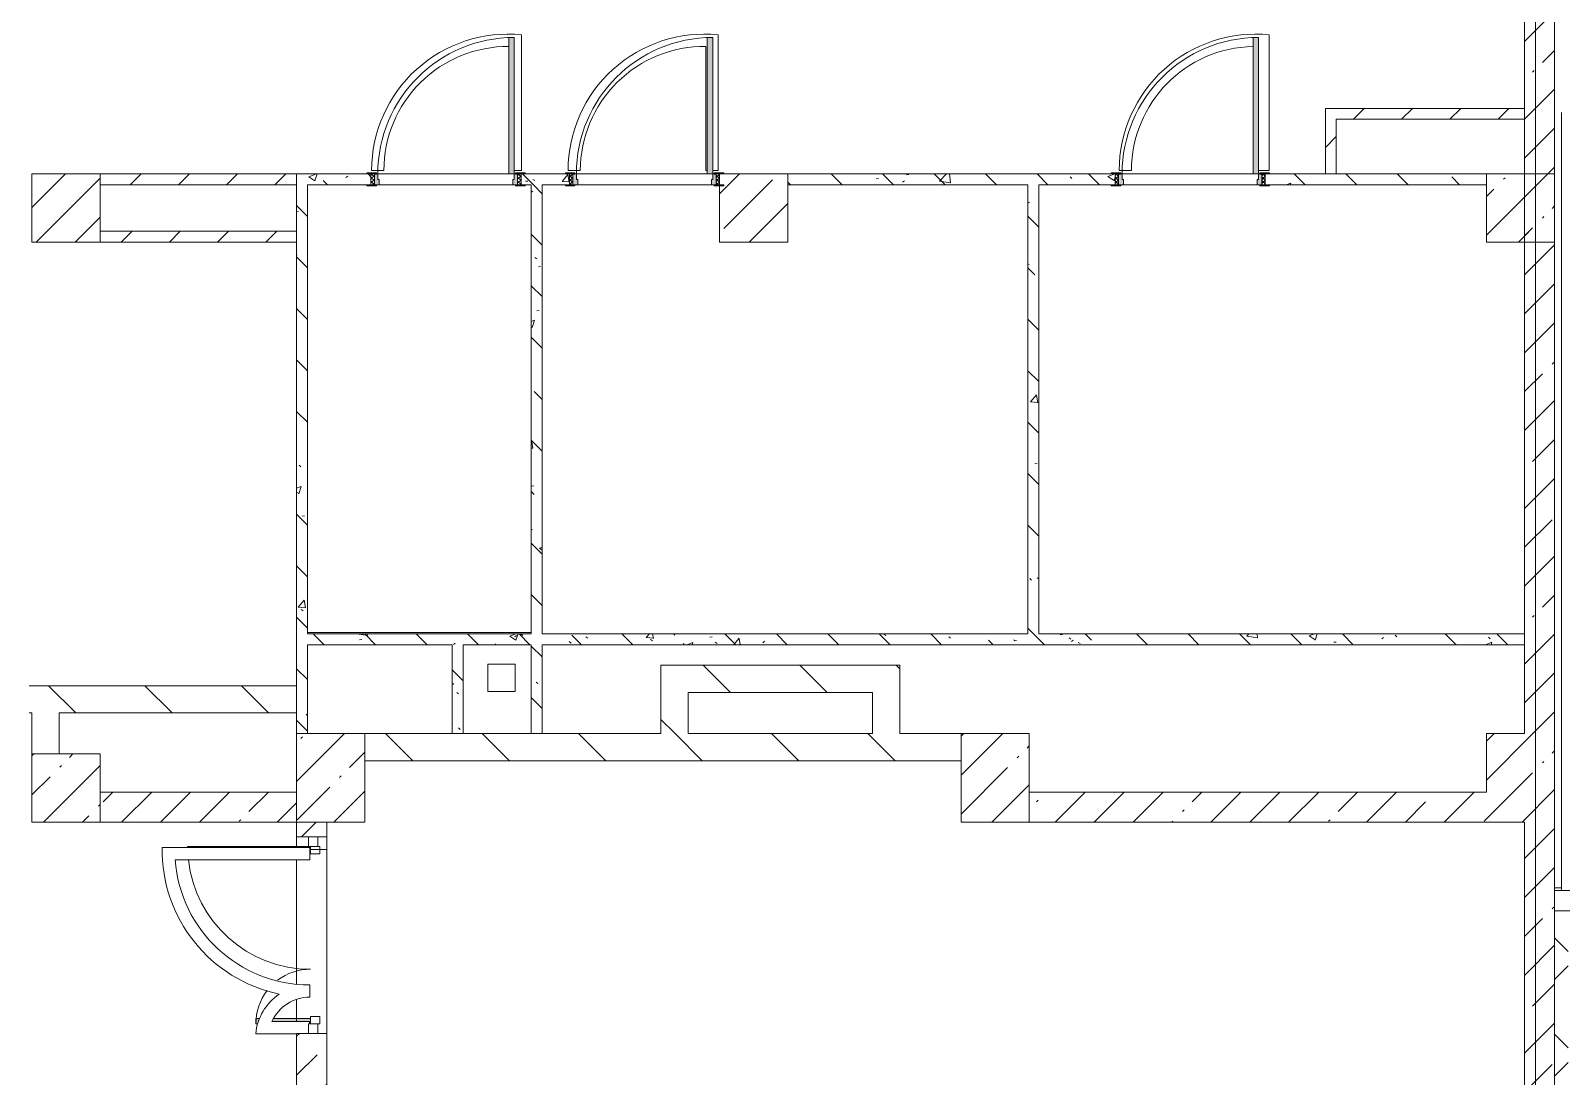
# Model space of a CAD drawing. Header units: millimetres. Extents: x 81633 to 280618, y -8553 to 29000.
# Drawn here: x 219032 to 230252, y 9037 to 16700 of the extents above; entities that cross this region are included whole.
import ezdxf

# ---------------------------------------------------------------- set-up
doc = ezdxf.new("R2010")
doc.units = ezdxf.units.MM
doc.linetypes.add('Осевая', pattern=[3175, 635, -476.25, 1587.5, -476.25])
for name, color, linetype, lineweight, true_color in [('A-DETL-GENF-6', 7, 'Continuous', 5, 0xaaaaaa), ('A-DOOR-4', 7, 'Continuous', 5, 0xe2e2e2), ('A-DOOR-5', 7, 'Continuous', 5, 0xaaaaaa), ('A-DOOR-FRAM-2', 7, 'Continuous', 5, 0xe2e2e2), ('A-DOOR-FRAM-4', 7, 'Continuous', 5, 0xaaaaaa), ('A-FLOR-2', 7, 'Continuous', 5, 0xaaaaaa), ('A-WALL-4', 7, 'Continuous', 9, 0x737373), ('I-WALL-6', 7, 'Continuous', 5, 0x737373), ('I-WALL-7', 7, 'Continuous', 5, 0x787878)]:
    doc.layers.add(name, color=color, linetype=linetype, lineweight=lineweight, true_color=true_color)
for name, color, linetype, lineweight in [('A-GLAZ-CWMG-2', 7, 'Continuous', 5), ('A-WALL', 7, 'Continuous', 9), ('A-WALL-2', 7, 'Continuous', 5), ('I-WALL-5', 7, 'Continuous', 5), ('S-COLS-2', 7, 'Continuous', 5), ('Оси', 7, 'Continuous', 9), ('Оси-2', 7, 'Осевая', 9)]:
    doc.layers.add(name, color=color, linetype=linetype, lineweight=lineweight)
pattern_1 = [(45, (145501.93, 0), (-285.1231, 285.1231), []), (45, (145787.05, 0), (-285.1231, 285.1231), [504.031, -100.806, 16.764, -84.042])]
pattern_2 = [(135, (145501.93, 0), (-353.5534, -353.5534), [])]
pattern_3 = [(135, (145501.93, 0), (-377.1708, -377.1708), [533.4, -88.9, 17.78, -88.9]), (135, (145501.93, 376.94), (-377.1708, -377.1708), []), (50, (145501.93, 0), (637.6445, -55.7866), [66.675, -733.425]), (355, (145501.9, 0), (-123.3494, 668.699), [53.34, -586.74]), (100.451, (145555.07, -4.65), (514.299, 612.908), [56.665, -623.315]), (46.184, (145501.9, 177.8), (948.7764, -147.15), [100.012, -1100.137]), (96.636, (145581, 165.5), (830.909, 865.997), [84.998, -934.973]), (351.184, (145501.9, 177.8), (830.918, 865.988), [80.01, -880.11]), (21, (145590.83, 133.35), (530.6506, -357.9283), [66.675, -733.425]), (326, (145590.8, 133.35), (216.308, 644.6585), [53.34, -586.74]), (71.451, (145635.05, 103.5), (746.9596, 286.7243), [56.665, -623.315]), (37.5, (145501.93, 0), (10.81053, 295.9426), [16.764, -562.864, 16.764, -578.866, -588.962]), (37.5, (145501.93, 0), (10.81053, 295.9426), [-1175.258, 16.764, -572.198]), (7.5, (145501.93, 0), (233.8692, 350.6318), [16.764, -322.834, 16.764, -549.529, -224.472]), (7.5, (145501.93, 0), (233.8692, 350.6318), [-905.891, 16.764, -207.708]), (327.5, (145303.68, 0), (474.5678, -20.0513), [16.764, -205.486, 16.764, -676.656, -920.115]), (327.5, (145303.68, 0), (474.5678, -20.0513), [-915.67, 16.764, -903.351]), (317.5, (145214.8, 0), (518.4522, 88.9934), [16.764, -272.161, 16.764, -443.738, -653.415]), (317.5, (145214.8, 0), (518.4522, 88.9934), [-749.427, 16.764, -636.651])]
pattern_4 = [(135, (1751.41, 104.685), (-14.14214, -14.14214), []), (225, (1751.41, 104.685), (14.14214, -14.14214), [])]
pattern_5 = [(45, (-371.384, 104.685), (-14.1421, 14.1421), []), (135, (-371.384, 104.685), (-14.1421, -14.1421), [])]
pattern_6 = [(45, (145501.93, 0), (-176.7767, 176.7767), [])]

# ---------------------------------------------------------------- blocks, each defined once
blk = doc.blocks.new('BSC_Колонна _Прямоугольная - 650х500-23287315-2_3_3_птичка')
at = {"layer": 'S-COLS-2'}
h = blk.add_hatch(dxfattribs=at)
h.set_pattern_fill('FP_114', color=256, style=0, pattern_type=2)
h.set_pattern_definition([(135, (11225, -75730), (-285.1231, -285.1231), []), (135, (11225, -75444.88), (-285.1231, -285.1231), [504.031, -100.806, 16.764, -84.042])])
h.paths.add_polyline_path([(325, 250), (-325, 250), (-325, -250), (325, -246)])
for p, q in [((325, 250), (-325, 250)), ((-325, 250), (-325, -250)), ((325, -250), (325, 250)), ((-325, -250), (325, -250))]:
    blk.add_line(p, q, dxfattribs=at)
blk = doc.blocks.new('BSC_Колонна _Прямоугольная - 500х500-V141-2_3_3_птичка')
at = {"layer": 'S-COLS-2'}
h = blk.add_hatch(dxfattribs=at)
h.set_pattern_fill('FP_115', color=256, style=0, pattern_type=2)
h.set_pattern_definition([(45, (-73790, -11150), (-285.1231, 285.1231), []), (45, (-73504.88, -11150), (-285.1231, 285.1231), [504.031, -100.806, 16.764, -84.042])])
h.paths.add_polyline_path([(-250, -250), (250, -250), (250, 250), (-250, 250)])
for p, q in [((250, 250), (-250, 250)), ((-250, 250), (-250, -250)), ((250, -250), (250, 250)), ((-250, -250), (250, -250))]:
    blk.add_line(p, q, dxfattribs=at)
blk = doc.blocks.new('BSC_Колонна _Прямоугольная - 500х500-V160-2_3_3_птичка')
at = {"layer": 'S-COLS-2'}
h = blk.add_hatch(dxfattribs=at)
h.set_pattern_fill('FP_125', color=256, style=0, pattern_type=2)
h.set_pattern_definition([(45, (-73790, -15400), (-285.1231, 285.1231), []), (45, (-73504.88, -15400), (-285.1231, 285.1231), [504.031, -100.806, 16.764, -84.042])])
h.paths.add_polyline_path([(-250, -250), (250, -250), (250, 250), (-250, 250)])
for p, q in [((250, 250), (-250, 250)), ((-250, 250), (-250, -250)), ((250, -250), (250, 250)), ((-250, -250), (250, -250))]:
    blk.add_line(p, q, dxfattribs=at)
blk = doc.blocks.new('BSC_Колонна _Прямоугольная - 500х500-V161-2_3_3_птичка')
at = {"layer": 'S-COLS-2'}
h = blk.add_hatch(dxfattribs=at)
h.set_pattern_fill('FP_126', color=256, style=0, pattern_type=2)
h.set_pattern_definition([(45, (-78830, -15400), (-285.1231, 285.1231), []), (45, (-78544.88, -15400), (-285.1231, 285.1231), [504.031, -100.806, 16.764, -84.042])])
h.paths.add_polyline_path([(-250, -250), (250, -250), (250, 250), (-250, 250), (-250, 170), (-220, 170), (-220, 162), (-250, 162)])
for p, q in [((250, 250), (-220, 250)), ((250, -250), (250, 250)), ((-250, 162), (-250, -250)), ((-250, -250), (250, -250))]:
    blk.add_line(p, q, dxfattribs=at)
blk = doc.blocks.new('110_Дверь_СКБ_1Ст_Внутренняя1 - Д-4 _л_ 1100x2100h_су мгн-32399984-2_3_3_птичка')
at = {"layer": 'A-DOOR-4'}
h = blk.add_hatch(color=256, dxfattribs=at)
h.paths.add_polyline_path([(502.5, -40), (537.5, -40), (537.5, 40), (512.5, 40), (512.5, 0), (502.5, 0)])
h.paths.add_polyline_path([(-477.5, -40), (-477.5, 0), (-487.5, 0), (-487.5, 40), (-512.5, 40), (-512.5, -40)])
at = {"layer": 'A-DOOR-5'}
h = blk.add_hatch(dxfattribs=at)
h.set_pattern_fill('FP_8', color=256, style=0, pattern_type=2)
h.set_pattern_definition(pattern_4)
h.paths.add_polyline_path([(562.5, -40), (562.5, 40), (537.5, 40), (537.5, -40)])
at = {"layer": 'A-DOOR-FRAM-2'}
for points in [[(472.5, 40), (512.5, 40), (512.5, 1040), (472.5, 1040), (472.5, 683.9)], [(-497.5, 40), (-497.5, 48), (-567.5, 48), (-567.5, 40)], [(592.5, 40), (592.5, 48), (522.5, 48), (522.5, 40)], [(-497.5, -48), (-497.5, -40), (-567.5, -40), (-567.5, -48)], [(592.5, -48), (592.5, -40), (522.5, -40), (522.5, -48)]]:
    blk.add_hatch(color=256, dxfattribs=at).paths.add_polyline_path(points)
at = {"layer": 'A-DOOR-FRAM-4'}
h = blk.add_hatch(dxfattribs=at)
h.set_pattern_fill('FP_9', color=256, style=0, pattern_type=2)
h.set_pattern_definition(pattern_5)
h.paths.add_polyline_path([(-512.5, -40), (-512.5, 40), (-537.5, 40), (-537.5, -40)])
at = {"layer": 'A-DOOR-5'}
for p, q in [((512.5, 1040), (472.5, 1040)), ((472.5, 1040), (472.5, 40)), ((512.5, 40), (512.5, 1040)), ((472.5, 40), (512.5, 40))]:
    blk.add_line(p, q, dxfattribs=at)
blk.add_arc((512.5, 40), 1000, 90, 180, dxfattribs=at)
at = {"layer": 'A-DOOR-FRAM-4'}
for p, q in [((-497.5, 48), (-567.5, 48)), ((-567.5, 48), (-567.5, 40)), ((-567.5, 40), (-497.5, 40)), ((-512.5, 40), (-537.5, 40)), ((-537.5, 40), (-537.5, -40)), ((-487.5, 40), (-512.5, 40)), ((-512.5, 40), (-512.5, -40)), ((-512.5, -40), (-512.5, 40)), ((-497.5, 40), (-512.5, 40)), ((-512.5, 40), (-512.5, 39)), ((-512.5, 39), (-497.5, 39)), ((-497.5, 40), (-497.5, 48)), ((-497.5, 39), (-497.5, 40)), ((-487.5, 0), (-487.5, 40)), ((-477.5, 0), (-487.5, 0)), ((-477.5, -40), (-477.5, 0)), ((512.5, 0), (502.5, 0)), ((502.5, 0), (502.5, -40)), ((512.5, 40), (512.5, 0)), ((537.5, 40), (512.5, 40)), ((592.5, 48), (522.5, 48)), ((522.5, 48), (522.5, 40)), ((537.5, 40), (522.5, 40)), ((522.5, 40), (522.5, 39)), ((522.5, 40), (592.5, 40)), ((522.5, 39), (537.5, 39)), ((537.5, -40), (537.5, 40)), ((562.5, 40), (537.5, 40)), ((537.5, 40), (537.5, -40)), ((537.5, 39), (537.5, 40)), ((562.5, -40), (562.5, 40)), ((592.5, 40), (592.5, 48)), ((-497.5, -40), (-567.5, -40)), ((-567.5, -40), (-567.5, -48)), ((-567.5, -48), (-497.5, -48)), ((-537.5, -40), (-512.5, -40)), ((-497.5, -39), (-512.5, -39)), ((-512.5, -39), (-512.5, -40)), ((-512.5, -40), (-477.5, -40)), ((-512.5, -40), (-497.5, -40)), ((-497.5, -40), (-497.5, -39)), ((-497.5, -48), (-497.5, -40)), ((502.5, -40), (537.5, -40)), ((537.5, -39), (522.5, -39)), ((522.5, -39), (522.5, -40)), ((522.5, -40), (537.5, -40)), ((592.5, -40), (522.5, -40)), ((522.5, -40), (522.5, -48)), ((522.5, -48), (592.5, -48)), ((537.5, -40), (537.5, -39)), ((537.5, -40), (562.5, -40)), ((592.5, -48), (592.5, -40))]:
    blk.add_line(p, q, dxfattribs=at)
blk = doc.blocks.new('110_Дверь_СКБ_1Ст_Внутренняя1 - Д-5 _л_ 1100x2100h_су мгн EIW30-32897889-2_3_3_птичка')
at = {"layer": 'A-DOOR-4'}
h = blk.add_hatch(color=256, dxfattribs=at)
h.paths.add_polyline_path([(502.5, -40), (537.5, -40), (537.5, 40), (512.5, 40), (512.5, 0), (502.5, 0)])
h.paths.add_polyline_path([(-477.5, -40), (-477.5, 0), (-487.5, 0), (-487.5, 40), (-512.5, 40), (-512.5, -40)])
at = {"layer": 'A-DOOR-5'}
h = blk.add_hatch(dxfattribs=at)
h.set_pattern_fill('FP_8', color=256, style=0, pattern_type=2)
h.set_pattern_definition(pattern_4)
h.paths.add_polyline_path([(562.5, -40), (562.5, 40), (537.5, 40), (537.5, -40)])
at = {"layer": 'A-DOOR-FRAM-2'}
for points in [[(512.5, 40), (512.5, 1040), (472.5, 1040), (472.5, 40), (482.7, 40)], [(-497.5, 40), (-497.5, 48), (-567.5, 48), (-567.5, 40), (-558.3, 40)], [(592.5, 40), (592.5, 48), (522.5, 48), (522.5, 40)], [(-567.5, -48), (-497.5, -48), (-497.5, -40), (-567.5, -40)], [(592.5, -48), (592.5, -40), (522.5, -40), (522.5, -48)]]:
    blk.add_hatch(color=256, dxfattribs=at).paths.add_polyline_path(points)
at = {"layer": 'A-DOOR-FRAM-4'}
h = blk.add_hatch(dxfattribs=at)
h.set_pattern_fill('FP_9', color=256, style=0, pattern_type=2)
h.set_pattern_definition(pattern_5)
h.paths.add_polyline_path([(-512.5, -40), (-512.5, 40), (-537.5, 40), (-537.5, -40)])
at = {"layer": 'A-DOOR-5'}
for p, q in [((512.5, 1040), (472.5, 1040)), ((472.5, 1040), (472.5, 40)), ((512.5, 40), (512.5, 1040)), ((472.5, 40), (512.5, 40))]:
    blk.add_line(p, q, dxfattribs=at)
blk.add_arc((512.5, 40), 1000, 90, 180, dxfattribs=at)
at = {"layer": 'A-DOOR-FRAM-4'}
for p, q in [((-497.5, 48), (-567.5, 48)), ((-567.5, 48), (-567.5, 40)), ((-567.5, 40), (-497.5, 40)), ((-512.5, 40), (-537.5, 40)), ((-537.5, 40), (-537.5, -40)), ((-487.5, 40), (-512.5, 40)), ((-512.5, 40), (-512.5, -40)), ((-512.5, -40), (-512.5, 40)), ((-497.5, 40), (-512.5, 40)), ((-512.5, 40), (-512.5, 39)), ((-512.5, 39), (-497.5, 39)), ((-497.5, 40), (-497.5, 48)), ((-497.5, 39), (-497.5, 40)), ((-487.5, 0), (-487.5, 40)), ((-477.5, 0), (-487.5, 0)), ((-477.5, -40), (-477.5, 0)), ((512.5, 0), (502.5, 0)), ((502.5, 0), (502.5, -40)), ((512.5, 40), (512.5, 0)), ((537.5, 40), (512.5, 40)), ((592.5, 48), (522.5, 48)), ((522.5, 48), (522.5, 40)), ((537.5, 40), (522.5, 40)), ((522.5, 40), (522.5, 39)), ((522.5, 40), (592.5, 40)), ((522.5, 39), (537.5, 39)), ((537.5, -40), (537.5, 40)), ((562.5, 40), (537.5, 40)), ((537.5, 40), (537.5, -40)), ((537.5, 39), (537.5, 40)), ((562.5, -40), (562.5, 40)), ((592.5, 40), (592.5, 48)), ((-497.5, -40), (-567.5, -40)), ((-567.5, -40), (-567.5, -48)), ((-567.5, -48), (-497.5, -48)), ((-537.5, -40), (-512.5, -40)), ((-497.5, -39), (-512.5, -39)), ((-512.5, -39), (-512.5, -40)), ((-512.5, -40), (-477.5, -40)), ((-512.5, -40), (-497.5, -40)), ((-497.5, -40), (-497.5, -39)), ((-497.5, -48), (-497.5, -40)), ((502.5, -40), (537.5, -40)), ((537.5, -39), (522.5, -39)), ((522.5, -39), (522.5, -40)), ((522.5, -40), (537.5, -40)), ((592.5, -40), (522.5, -40)), ((522.5, -40), (522.5, -48)), ((522.5, -48), (592.5, -48)), ((537.5, -40), (537.5, -39)), ((537.5, -40), (562.5, -40)), ((592.5, -48), (592.5, -40))]:
    blk.add_line(p, q, dxfattribs=at)
blk = doc.blocks.new('BSC_Колонна _Прямоугольная - 650х500-V203-2_3_3_птичка')
at = {"layer": 'S-COLS-2'}
h = blk.add_hatch(dxfattribs=at)
h.set_pattern_fill('FP_162', color=256, style=0, pattern_type=2)
h.set_pattern_definition([(135, (11225, -80600), (-285.1231, -285.1231), []), (135, (11225, -80314.88), (-285.1231, -285.1231), [504.031, -100.806, 16.764, -84.042])])
h.paths.add_polyline_path([(325, 250), (-325, 250), (-325, -250), (325, -250)])
for p, q in [((325, 250), (-325, 250)), ((-325, 250), (-325, -250)), ((325, -250), (325, 250)), ((-325, -250), (325, -250))]:
    blk.add_line(p, q, dxfattribs=at)
blk = doc.blocks.new('Прямоугольный импост - 50 x 70 мм-31927764-2_3_3_птичка')
at = {"layer": 'A-GLAZ-CWMG-2'}
for p, q in [((-70, 35), (0, 35)), ((-70, -35), (-70, 35)), ((0, 35), (0, -35)), ((0, -35), (-70, -35))]:
    blk.add_line(p, q, dxfattribs=at)
blk = doc.blocks.new('Дверь_Витражная_остекление_ - ДВН_ДАО_Главный вход_1200 в свету Д-22 _п_-32403398-2_3_3_птичка')
at = {"layer": 'A-DOOR-4'}
blk.add_hatch(color=256, dxfattribs=at).paths.add_polyline_path([(610, 24), (610, 20), (650, 24), (650, 920), (642, 920), (642, 24)])
h = blk.add_hatch(color=256, dxfattribs=at)
h.paths.add_polyline_path([(-650, 408), (-650, 407), (-610, 392), (-610, 420), (-650, 420)])
h.paths.add_polyline_path([(-650, 27), (-650, 20), (-610, 20), (-610, 289), (-633, 302), (-633, 27)])
at = {"layer": 'A-DETL-GENF-6'}
for p, q in [((650, 920), (642, 920)), ((650, 35), (650, 920)), ((-610, 420), (-650, 420)), ((-650, 420), (-650, 407)), ((-610, 392), (-610, 420)), ((-610, 20), (-610, 289)), ((-650, 20), (-610, 20)), ((-595, 20), (-650, 20)), ((-595, -50), (-595, 20)), ((595, -50), (595, 20)), ((595, 20), (650, 20)), ((610, 20), (650, 20)), ((-650, -35), (-650, -50)), ((-650, -50), (-595, -50)), ((650, -50), (595, -50)), ((650, -35), (650, -50))]:
    blk.add_line(p, q, dxfattribs=at)
at = {"layer": 'A-DOOR-5'}
for p, q in [((650, 920), (650, 35)), ((-650, 420), (-650, 407))]:
    blk.add_line(p, q, dxfattribs=at)
for centre, radius, start, end in [((650, 20), 900, 96.319, 180), ((650, 20), 900, 90, 90.5109), ((-650, 20), 400, 52.4742, 90), ((-650, 20), 400, 360, 37.0443)]:
    blk.add_arc(centre, radius, start, end, dxfattribs=at)
blk = doc.blocks.new('Прямоугольный импост - 50 x 70 мм-31701779-2_3_3_птичка')
at = {"layer": 'A-GLAZ-CWMG-2'}
for p, q in [((0, 35), (-70, 35)), ((-70, 35), (-70, -35)), ((0, -35), (0, 35)), ((-70, -35), (0, -35))]:
    blk.add_line(p, q, dxfattribs=at)

msp = doc.modelspace()

# ---------------------------------------------------------------- hatches: boundary and pattern name
at = {"layer": 'A-WALL-2'}
h = msp.add_hatch(dxfattribs=at)
h.set_pattern_fill('FP_80', color=256, style=0, pattern_type=2)
h.set_pattern_definition([(45, (145501.93, 0), (-353.5534, 353.5534), []), (135, (145501.93, 0), (-353.5534, -353.5534), [])])
h.paths.add_polyline_path([(230201.9, 3450), (230301.9, 3450), (230301.9, 10250), (230201.9, 10250), (230201.9, 3550)])
at = {"layer": 'I-WALL-5'}
h = msp.add_hatch(dxfattribs=at)
h.set_pattern_fill('FP_88', color=256, style=0, pattern_type=2)
h.set_pattern_definition(pattern_1)
h.paths.add_polyline_path([(230201.9, 15150), (230201.9, 15530), (229981.9, 15530), (229981.9, 15150)])
h.paths.add_polyline_path([(229981.9, 18570), (230201.9, 18570), (230201.9, 18600), (229981.9, 18600)])
h.paths.add_polyline_path([(230201.9, 19100), (230201.9, 22700), (229981.9, 22700), (229981.9, 19100), (229990.4, 19100)])
h.paths.add_polyline_path([(230106, 23200), (230201.9, 23200), (230201.9, 26600), (229981.9, 26600), (229981.9, 23200)])
h = msp.add_hatch(dxfattribs=at)
h.set_pattern_fill('FP_88', color=256, style=0, pattern_type=2)
h.set_pattern_definition(pattern_1)
h.paths.add_polyline_path([(229981.9, 15530), (230201.9, 15530), (230201.9, 17270), (229981.9, 17270), (229981.9, 16050)])
h.paths.add_polyline_path([(230201.9, 18370), (230201.9, 18570), (229981.9, 18570), (229981.9, 18370)])
h = msp.add_hatch(dxfattribs=at)
h.set_pattern_fill('FP_92', color=256, style=0, pattern_type=2)
h.set_pattern_definition(pattern_6)
h.paths.add_polyline_path([(228601.9, 15650), (228601.9, 16130), (228521.9, 16130), (228521.9, 15650)])
h = msp.add_hatch(dxfattribs=at)
h.set_pattern_fill('FP_92', color=256, style=0, pattern_type=2)
h.set_pattern_definition(pattern_6)
h.paths.add_polyline_path([(229981.9, 16050), (229981.9, 16130), (228601.9, 16130), (228601.9, 16050), (229833.8, 16050)])
h = msp.add_hatch(dxfattribs=at)
h.set_pattern_fill('FP_92', color=256, style=0, pattern_type=2)
h.set_pattern_definition(pattern_6)
h.paths.add_polyline_path([(220981.9, 15570), (220981.9, 15650), (219541.9, 15650), (219541.9, 15570), (220465, 15570)])
h = msp.add_hatch(dxfattribs=at)
h.set_pattern_fill('FP_92', color=256, style=0, pattern_type=2)
h.set_pattern_definition(pattern_6)
h.paths.add_polyline_path([(220981.9, 15150), (220981.9, 15230), (219541.9, 15230), (219541.9, 15150), (220465, 15150)])
h = msp.add_hatch(dxfattribs=at)
h.set_pattern_fill('FP_88', color=256, style=0, pattern_type=2)
h.set_pattern_definition(pattern_1)
h.paths.add_polyline_path([(229981.9, 4050), (230201.9, 4050), (230201.9, 10900), (229981.9, 10900), (229981.9, 4461.2)])
h.paths.add_polyline_path([(229981.9, 11550), (230201.9, 11550), (230201.9, 15150), (229981.9, 15150), (229981.9, 11560.8)])
h = msp.add_hatch(dxfattribs=at)
h.set_pattern_fill('FP_91', color=256, style=0, pattern_type=2)
h.set_pattern_definition(pattern_2)
h.paths.add_polyline_path([(223651.9, 11550), (223851.9, 11550), (223851.9, 12050), (223651.9, 12050), (223651.9, 11560.8)])
h = msp.add_hatch(dxfattribs=at)
h.set_pattern_fill('FP_91', color=256, style=0, pattern_type=2)
h.set_pattern_definition(pattern_2)
h.paths.add_polyline_path([(225201.9, 11850), (225201.9, 12050), (223851.9, 12050), (223851.9, 11850), (224628.9, 11850)])
h = msp.add_hatch(dxfattribs=at)
h.set_pattern_fill('FP_91', color=256, style=0, pattern_type=2)
h.set_pattern_definition(pattern_2)
h.paths.add_polyline_path([(225401.9, 11550), (225401.9, 12050), (225201.9, 12050), (225201.9, 11550)])
h = msp.add_hatch(dxfattribs=at)
h.set_pattern_fill('FP_91', color=256, style=0, pattern_type=2)
h.set_pattern_definition(pattern_2)
h.paths.add_polyline_path([(216331.9, 11700), (216331.9, 11900), (216311.9, 11900), (216311.9, 11700)])
h.paths.add_polyline_path([(220981.9, 11700), (220981.9, 11900), (219021.9, 11900), (219021.9, 11700), (220465, 11700)])
h.paths.add_polyline_path([(215735.9, 11700), (215811.9, 11700), (215811.9, 11900), (215735.9, 11900)])
h.paths.add_polyline_path([(214146.9, 11700), (214255.9, 11700), (214255.9, 11900), (214146.9, 11900)])
h = msp.add_hatch(dxfattribs=at)
h.set_pattern_fill('FP_91', color=256, style=0, pattern_type=2)
h.set_pattern_definition(pattern_2)
h.paths.add_polyline_path([(221505.9, 11350), (225851.9, 11350), (225851.9, 11550), (221481.9, 11550), (221481.9, 11350)])
h = msp.add_hatch(dxfattribs=at)
h.set_pattern_fill('FP_88', color=256, style=0, pattern_type=2)
h.set_pattern_definition(pattern_1)
h.paths.add_polyline_path([(220465, 10900), (220981.9, 10900), (220981.9, 11120), (219541.9, 11120), (219541.9, 10900)])
h = msp.add_hatch(dxfattribs=at)
h.set_pattern_fill('FP_88', color=256, style=0, pattern_type=2)
h.set_pattern_definition(pattern_1)
h.paths.add_polyline_path([(229701.9, 10900), (229701.9, 11120), (226351.9, 11120), (226351.9, 10900), (228792.8, 10900)])
h = msp.add_hatch(dxfattribs=at)
h.set_pattern_fill('FP_88', color=256, style=0, pattern_type=2)
h.set_pattern_definition(pattern_1)
h.paths.add_polyline_path([(220981.9, 7900), (221201.9, 7900), (221201.9, 9352.3), (220981.9, 9352.3), (220981.9, 8011)])
h.paths.add_polyline_path([(221201.9, 10792.3), (221201.9, 10900), (220981.9, 10900), (220985.4, 10792.3)])
at = {"layer": 'I-WALL-7'}
h = msp.add_hatch(dxfattribs=at)
h.set_pattern_fill('FP_95', color=256, style=0, pattern_type=2)
h.set_pattern_definition(pattern_3)
h.paths.add_polyline_path([(221061.9, 11550), (221061.9, 15650), (220981.9, 15650), (220981.9, 11550)])
h = msp.add_hatch(dxfattribs=at)
h.set_pattern_fill('FP_95', color=256, style=0, pattern_type=2)
h.set_pattern_definition(pattern_3)
h.paths.add_polyline_path([(228111.9, 15570), (229701.9, 15570), (229701.9, 15650), (228081.9, 15650), (228081.9, 15570)])
h.paths.add_polyline_path([(226421.7, 15570), (226981.9, 15570), (226981.9, 15650), (224581.9, 15650), (224581.9, 15570), (226341.7, 15570)])
h.paths.add_polyline_path([(221526.7, 15570), (221526.7, 15650), (221061.9, 15650), (221061.9, 15570), (221505.9, 15570)])
h.paths.add_polyline_path([(222701.7, 15570), (222981.9, 15570), (222981.9, 15650), (222626.7, 15650), (222626.7, 15570), (222656.7, 15570)])
h = msp.add_hatch(dxfattribs=at)
h.set_pattern_fill('FP_95', color=256, style=0, pattern_type=2)
h.set_pattern_definition(pattern_3)
h.paths.add_polyline_path([(222781.7, 11550), (222781.7, 15570), (222701.7, 15570), (222701.7, 11550)])
h = msp.add_hatch(dxfattribs=at)
h.set_pattern_fill('FP_95', color=256, style=0, pattern_type=2)
h.set_pattern_definition(pattern_3)
h.paths.add_polyline_path([(226421.7, 12280), (226421.7, 15570), (226341.7, 15570), (226341.7, 12280)])
h = msp.add_hatch(dxfattribs=at)
h.set_pattern_fill('FP_95', color=256, style=0, pattern_type=2)
h.set_pattern_definition(pattern_3)
h.paths.add_polyline_path([(222701.7, 12200), (222701.7, 12280), (221061.9, 12280), (221061.9, 12200), (222546.9, 12200)])
h = msp.add_hatch(dxfattribs=at)
h.set_pattern_fill('FP_95', color=256, style=0, pattern_type=2)
h.set_pattern_definition(pattern_3)
h.paths.add_polyline_path([(229981.9, 12200), (229981.9, 12280), (222781.7, 12280), (222781.7, 12200), (228792.8, 12200)])
h = msp.add_hatch(dxfattribs=at)
h.set_pattern_fill('FP_95', color=256, style=0, pattern_type=2)
h.set_pattern_definition(pattern_3)
h.paths.add_polyline_path([(222201.7, 11550), (222201.7, 12200), (222121.7, 12200), (222121.7, 11550)])
at = {"layer": 'S-COLS-2'}
h = msp.add_hatch(dxfattribs=at)
h.set_pattern_fill('FP_88', color=256, style=0, pattern_type=2)
h.set_pattern_definition(pattern_1)
h.paths.add_polyline_path([(229701.9, 15150), (230201.9, 15150), (230201.9, 15650), (229701.9, 15650)])
h = msp.add_hatch(dxfattribs=at)
h.set_pattern_fill('FP_88', color=256, style=0, pattern_type=2)
h.set_pattern_definition(pattern_1)
h.paths.add_polyline_path([(230201.9, 10900), (230201.9, 11550), (229701.9, 11550), (229701.9, 10900), (229981.9, 10900)])

# ---------------------------------------------------------------- linework, layer by layer
at = {"layer": 'A-FLOR-2'}
for p, q in [((222631, 15674.2), (222631, 16669.2)), ((224071, 15674.2), (224071, 16669.2)), ((228111, 15674.2), (228111, 16669.2)), ((223981, 16584.1), (223981, 15674.2)), ((221531, 15675.2), (221621, 15675.2)), ((222536.7, 15650), (221576.7, 15650)), ((222576.7, 15674.2), (222631, 15674.2)), ((222971, 15675.2), (223061, 15675.2)), ((223981, 15674.2), (223991.9, 15674.2)), ((224031.9, 15674.2), (224071, 15674.2)), ((227011, 15675.2), (227101, 15675.2)), ((228031.9, 15674.2), (228111, 15674.2)), ((221061.7, 12291), (222701.7, 12291)), ((222382.5, 12057), (222582.5, 12057)), ((222382.5, 11857), (222382.5, 12057)), ((222582.5, 12057), (222582.5, 11857)), ((222582.5, 11857), (222382.5, 11857)), ((220981.9, 10714.4), (220981.9, 10792.3)), ((221201.9, 10792.3), (221201.9, 10700)), ((221078.9, 10714.4), (219996.2, 10714.4)), ((221078.9, 10624.7), (221078.9, 10714.4)), ((221201.9, 10700), (221078.9, 10700)), ((220091.3, 10624.7), (221078.9, 10624.7)), ((230201.9, 10417.9), (230251.9, 10417.9)), ((221078.9, 9617.4), (221078.9, 9707)), ((221075.9, 9439.5), (220800.9, 9439.5)), ((221075.9, 9422.3), (221075.9, 9439.5)), ((220681.9, 9350.1), (220981.9, 9350.1))]:
    msp.add_line(p, q, dxfattribs=at)
for centre, radius, start, end in [((222531, 15674.2), 1000, 84.26083, 179.9427), ((223971, 15674.2), 1000, 84.26083, 179.9427), ((228011, 15674.2), 1000, 84.26083, 179.9427), ((222531, 15674.2), 910, 89.63868, 179.93704), ((223971, 15674.2), 910, 89.37036, 179.93704), ((228011, 15674.2), 910, 91.20322, 179.93704), ((221075.1, 10696.2), 1079, 179.03315, 258.2109), ((221078.9, 10697.3), 990.3, 184.20575, 270), ((221075.1, 9312.2), 395, 123.92463, 174.49945), ((221078.9, 9311.2), 306.2, 90, 155.21522)]:
    msp.add_arc(centre, radius, start, end, dxfattribs=at)
at = {"layer": 'A-WALL'}
for p, q in [((229981.9, 16130), (229981.9, 16050)), ((220981.9, 15570), (220981.9, 15650)), ((228521.9, 15650), (228601.9, 15650)), ((220981.9, 15150), (220981.9, 15230)), ((229981.9, 12200), (229981.9, 12280)), ((222121.7, 11550), (222201.7, 11550)), ((222701.7, 11550), (222781.7, 11550))]:
    msp.add_line(p, q, dxfattribs=at)
at = {"layer": 'A-WALL-2'}
msp.add_line((230251.9, 10400), (230201.9, 10400), dxfattribs=at)
at = {"layer": 'A-WALL-4'}
msp.add_line((230201.9, 10250), (230451.9, 10250), dxfattribs=at)
at = {"layer": 'I-WALL-5'}
for p, q in [((229981.9, 17240), (229981.9, 16130)), ((230201.9, 11550), (230201.9, 17240)), ((228521.9, 16130), (228521.9, 15650)), ((229981.9, 16130), (228521.9, 16130)), ((228601.9, 15650), (228601.9, 16050)), ((228601.9, 16050), (229981.9, 16050)), ((229981.9, 16050), (229981.9, 12280)), ((230251.9, 16100), (230251.9, 10400)), ((221496.7, 15650), (219541.9, 15650)), ((221576.7, 15650), (222536.7, 15650)), ((222951.9, 15650), (222656.7, 15650)), ((223031.9, 15650), (223991.9, 15650)), ((226951.9, 15650), (224581.9, 15650)), ((227031.9, 15650), (227991.9, 15650)), ((228521.9, 15650), (228111.9, 15650)), ((229701.9, 15650), (228601.9, 15650)), ((229701.9, 15570), (229701.9, 15650)), ((219541.9, 15570), (220981.9, 15570)), ((220981.9, 15570), (220981.9, 15230)), ((221061.9, 12280), (221061.9, 15570)), ((221061.9, 15570), (221496.7, 15570)), ((222566.7, 15570), (221586.7, 15570)), ((222656.7, 15570), (222701.7, 15570)), ((222701.7, 15570), (222701.7, 12280)), ((222781.7, 15570), (222951.9, 15570)), ((222781.7, 12280), (222781.7, 15570)), ((224021.9, 15570), (223041.9, 15570)), ((224581.9, 15570), (226341.7, 15570)), ((226341.7, 15570), (226341.7, 12280)), ((226421.7, 15570), (226951.9, 15570)), ((226421.7, 12280), (226421.7, 15570)), ((228021.9, 15570), (227041.9, 15570)), ((228111.9, 15570), (229701.9, 15570)), ((220981.9, 15230), (219541.9, 15230)), ((219541.9, 15150), (220981.9, 15150)), ((220981.9, 15150), (220981.9, 11550)), ((222701.7, 12280), (221061.9, 12280)), ((226341.7, 12280), (222781.7, 12280)), ((229981.9, 12280), (226421.7, 12280)), ((221061.9, 11550), (221061.9, 12200)), ((221061.9, 12200), (222121.7, 12200)), ((222121.7, 12200), (222121.7, 11550)), ((222201.7, 12200), (222701.7, 12200)), ((222201.7, 11550), (222201.7, 12200)), ((222701.7, 12200), (222701.7, 11550)), ((222781.7, 11550), (222781.7, 12200)), ((222781.7, 12200), (229981.9, 12200)), ((229981.9, 12200), (229981.9, 11550)), ((223651.9, 12050), (223651.9, 11550)), ((225401.9, 12050), (223651.9, 12050)), ((225401.9, 11550), (225401.9, 12050)), ((220981.9, 11900), (219021.9, 11900)), ((223851.9, 11550), (223851.9, 11850)), ((223851.9, 11850), (225201.9, 11850)), ((225201.9, 11850), (225201.9, 11550)), ((219041.9, 11700), (219021.9, 11700)), ((219041.9, 11700), (219041.9, 11400)), ((219241.9, 11700), (220981.9, 11700)), ((219241.9, 11400), (219241.9, 11700)), ((222121.7, 11550), (221481.9, 11550)), ((222701.7, 11550), (222201.7, 11550)), ((223651.9, 11550), (222781.7, 11550)), ((225201.9, 11550), (223851.9, 11550)), ((225851.9, 11550), (225401.9, 11550)), ((221481.9, 11350), (225851.9, 11350)), ((220981.9, 11120), (219541.9, 11120)), ((229701.9, 11120), (226351.9, 11120)), ((219541.9, 10900), (220981.9, 10900)), ((220981.9, 10900), (220981.9, 10792.3)), ((221201.9, 4050), (221201.9, 10900)), ((226351.9, 10900), (229701.9, 10900)), ((229981.9, 10900), (229981.9, 4050)), ((230201.9, 4050), (230201.9, 10900)), ((220981.9, 10792.3), (221201.9, 10792.3)), ((220981.9, 9712.2), (220981.9, 10624.7)), ((220981.9, 9439.5), (220981.9, 9600.4)), ((220981.9, 9352.3), (220981.9, 8280)), ((221201.9, 9352.3), (220981.9, 9352.3))]:
    msp.add_line(p, q, dxfattribs=at)
at = {"layer": 'I-WALL-6'}
msp.add_line((230251.9, 10400), (230471.9, 10400), dxfattribs=at)
at = {"layer": 'S-COLS-2'}
for p, q in [((230201.9, 15650), (229701.9, 15650)), ((229701.9, 15650), (229701.9, 15150)), ((230201.9, 15150), (230201.9, 15650)), ((229701.9, 15150), (230201.9, 15150)), ((229981.9, 11550), (229701.9, 11550)), ((229701.9, 11550), (229701.9, 11120)), ((230201.9, 10900), (230201.9, 11550)), ((229701.9, 10900), (229981.9, 10900))]:
    msp.add_line(p, q, dxfattribs=at)
at = {"layer": 'Оси'}
for p, q in [((230061.9, 10029.8), (230061.9, 21915.1)), ((230061.9, -1906.3), (230061.9, 9979))]:
    msp.add_line(p, q, dxfattribs=at)
at = {"layer": 'Оси-2'}
msp.add_line((230061.9, 9979), (230061.9, 10029.8), dxfattribs=at)

# ---------------------------------------------------------------- block references
at = {"layer": 'A-DOOR-5'}
for name, p in [('110_Дверь_СКБ_1Ст_Внутренняя1 - Д-5 _л_ 1100x2100h_су мгн EIW30-32897889-2_3_3_птичка', (222064.2, 15610)), ('110_Дверь_СКБ_1Ст_Внутренняя1 - Д-4 _л_ 1100x2100h_су мгн-32399984-2_3_3_птичка', (223519.4, 15610)), ('110_Дверь_СКБ_1Ст_Внутренняя1 - Д-4 _л_ 1100x2100h_су мгн-32399984-2_3_3_птичка', (227519.4, 15610))]:
    msp.add_blockref(name, p, dxfattribs=at)
at = {"layer": 'A-DOOR-5', "rotation": 89.99999999999997}
msp.add_blockref('Дверь_Витражная_остекление_ - ДВН_ДАО_Главный вход_1200 в свету Д-22 _п_-32403398-2_3_3_птичка', (221102.9, 10072.3), dxfattribs=at)
at = {"layer": 'A-GLAZ-CWMG-2', "extrusion": (0, 0, -1), "rotation": 90.00000000000004}
msp.add_blockref('Прямоугольный импост - 50 x 70 мм-31927764-2_3_3_птичка', (-221102.9, 10792.3), dxfattribs=at)
at = {"layer": 'A-GLAZ-CWMG-2', "rotation": 269.9999999999999}
msp.add_blockref('Прямоугольный импост - 50 x 70 мм-31701779-2_3_3_птичка', (221102.9, 9352.3), dxfattribs=at)
at = {"layer": 'S-COLS-2'}
for name, p in [('BSC_Колонна _Прямоугольная - 500х500-V160-2_3_3_птичка', (219291.9, 15400)), ('BSC_Колонна _Прямоугольная - 500х500-V161-2_3_3_птичка', (224331.9, 15400)), ('BSC_Колонна _Прямоугольная - 500х500-V141-2_3_3_птичка', (219291.9, 11150))]:
    msp.add_blockref(name, p, dxfattribs=at)
at = {"layer": 'S-COLS-2', "rotation": 270.0000000000007}
for name, p in [('BSC_Колонна _Прямоугольная - 650х500-23287315-2_3_3_птичка', (221231.9, 11225)), ('BSC_Колонна _Прямоугольная - 650х500-V203-2_3_3_птичка', (226101.9, 11225))]:
    msp.add_blockref(name, p, dxfattribs=at)

doc.saveas('drawing.dxf')
